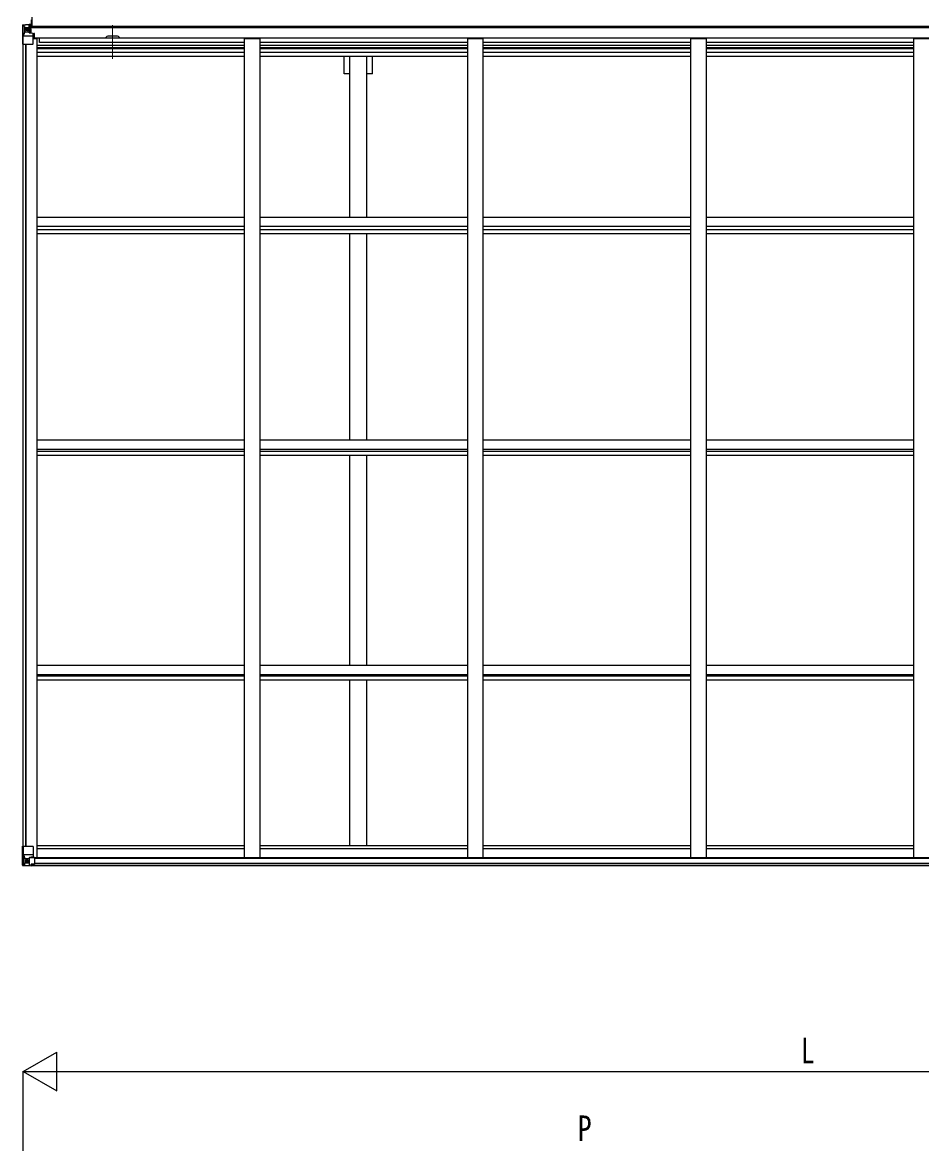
# Model space of a CAD drawing. Units: millimetres, scale not verified. Extents: x -10512 to 10512, y -7425 to 7425.
# Drawn here: x -2030 to 855, y 25 to 3624 of the extents above; entities that cross this region are included whole.
import ezdxf
from ezdxf.enums import TextEntityAlignment as Align

# ---------------------------------------------------------------- set-up
doc = ezdxf.new("R2010")
doc.units = ezdxf.units.MM
doc.header["$LTSCALE"] = 30
doc.layers.add('0-1_OUTLINE', color=9, linetype='Continuous', lineweight=18)
for name, color, linetype in [('0-5_YKK_13', 4, 'Continuous'), ('0-6_YKK_A1', 4, 'Continuous'), ('0-7_YKK_D', 6, 'Continuous')]:
    doc.layers.add(name, color=color, linetype=linetype)
doc.styles.add('ＭＳ ゴシック', font='')
doc.styles.get('ＭＳ ゴシック').set_extended_font_data('MS Gothic')

msp = doc.modelspace()

# ---------------------------------------------------------------- linework, layer by layer
at = {"layer": '0-1_OUTLINE'}
msp.add_line((-1740.77, 3615.79), (-1740.77, 3507.03), dxfattribs=at)
at = {"layer": '0-5_YKK_13'}
for p, q in [((-2030.27, 3615.14), (-2030.27, 3615.1)), ((-2029.33, 3616.14), (-2029.33, 3616.14)), ((-2029.33, 3616.1), (-2029.33, 3616.14)), ((-2020.36, 3616.53), (-2028.28, 3616.06)), ((-2027.42, 3615.09), (-2027.43, 3615.02)), ((-2027.43, 3554.43), (-2027.43, 3615.02)), ((-2023.46, 3611.64), (-2026.19, 3615.31)), ((-2022.6, 3608.14), (-2020.27, 3608.19)), ((-2022.6, 3594.66), (-2022.6, 3608.14)), ((-2008.27, 3617.32), (-2020.27, 3616.54)), ((-2020.27, 3608.19), (-2008.27, 3608.19)), ((-2014.79, 3600.99), (-2014.79, 3600.03)), ((-2009.27, 3608.19), (-2008.27, 3608.19)), ((-2001.77, 3617.83), (-2008.27, 3617.43)), ((-2008.27, 3591.34), (-2008.27, 3617.43)), ((-2008.27, 3616.55), (-2001.77, 3616.95)), ((-2006.77, 3611.73), (-2008.27, 3611.73)), ((-2006.77, 3608.19), (-2008.27, 3608.19)), ((-2001.77, 3616.02), (-2006.77, 3615.93)), ((-2006.27, 3611.37), (-2006.77, 3611.37)), ((-2002.77, 3606.44), (-2006.77, 3606.44)), ((-2006.66, 3610.07), (-2002.77, 3610.07)), ((-2006.27, 3612.39), (-2006.27, 3610.44)), ((-1998.77, 3612.39), (-2006.27, 3612.39)), ((-1998.77, 3612.37), (-2006.27, 3612.37)), ((-2006.27, 3611.37), (-1998.77, 3611.37)), ((-1998.77, 3610.5), (-2006.27, 3610.44)), ((-2006.27, 3610.27), (-2006.27, 3610.44)), ((-2006.27, 3610.44), (-2006.27, 3610.44)), ((-2002.77, 3590.33), (-2002.77, 3610.3)), ((-2001.77, 3616.95), (-2001.77, 3617.83)), ((-2001.77, 3616.43), (-2001.77, 3616.95)), ((-2001.77, 3616.43), (-2001.77, 3616.02)), ((-2001.77, 3616.02), (-2001.77, 3615.2)), ((-2001.27, 3615.59), (-2001.27, 3632.59)), ((-2001.27, 3616.84), (-1998.77, 3616.84)), ((-2001.27, 3616.62), (-1998.77, 3616.62)), ((-2001.27, 3615.59), (-1998.77, 3615.59)), ((-1999.77, 3615.59), (-1999.77, 3632.59)), ((-1999.77, 3613.14), (-1999.77, 3612.39)), ((-1998.77, 3615.59), (-1998.77, 3632.59)), ((-2026.88, 3581.31), (-2022.74, 3593.4)), ((-2026.88, 3581.31), (-2020.27, 3581.1)), ((-2020.27, 3594.63), (-2022.6, 3594.66)), ((-2020.27, 3594.63), (-2008.27, 3594.63)), ((-2020.27, 3594.63), (-2020.27, 3594.63)), ((-2020.27, 3581.1), (-1996.27, 3581.1)), ((-2006.77, 3594.63), (-2008.27, 3594.63)), ((-2007.44, 3591.08), (-1997.09, 3589.42)), ((-2007.44, 3590.44), (-2007.44, 3591.08)), ((-1997.09, 3588.79), (-2007.44, 3590.44)), ((-2002.77, 3598.23), (-2006.77, 3598.23)), ((-1997.09, 3589.42), (-1997.09, 3588.79)), ((-1996.82, 3589.35), (-1992.77, 3589.31)), ((-1996.27, 3555.43), (-1996.27, 3588.53)), ((-1991.77, 3577.43), (-1996.27, 3577.43)), ((-1975.77, 3573.51), (-1996.27, 3573.51)), ((-1991.77, 3589.3), (-1992.77, 3589.31)), ((-1992.77, 3587.58), (-1991.77, 3587.58)), ((-1991.77, 3573.51), (-1991.77, 3589.3)), ((-2027.43, 3554.43), (-1997.27, 3554.43)), ((-2030.27, 979.34), (-1997.27, 979.34)), ((-2030.27, 918.63), (-2030.27, 979.34)), ((-2027.43, 979.34), (-2027.43, 918.75)), ((-1996.27, 978.34), (-1996.27, 945.24)), ((-2026.88, 952.46), (-2020.27, 952.67)), ((-2026.88, 952.46), (-2022.74, 940.37)), ((-2020.27, 939.14), (-2022.6, 939.11)), ((-2022.6, 939.11), (-2022.6, 925.63)), ((-2020.27, 952.67), (-1996.27, 952.67)), ((-2020.27, 939.14), (-2020.27, 939.14)), ((-2008.27, 939.14), (-2020.27, 939.14)), ((-2008.27, 943.12), (-2001.77, 943.12)), ((-2008.27, 943.12), (-2008.27, 916.34)), ((-1997.09, 944.98), (-2007.44, 943.33)), ((-2007.44, 943.33), (-2007.44, 943.12)), ((-2004.75, 943.12), (-1997.09, 944.35)), ((-2001.77, 943.12), (-1992.77, 943.09)), ((-1997.09, 944.35), (-1997.09, 944.98)), ((-1991.77, 942.18), (-1991.77, 922.03)), ((-2029.33, 917.67), (-2029.33, 917.63)), ((-2020.36, 917.24), (-2028.28, 917.71)), ((-2027.42, 918.68), (-2027.43, 918.75)), ((-2023.46, 922.13), (-2026.19, 918.46)), ((-2022.6, 925.63), (-2020.27, 925.58)), ((-2020.27, 925.58), (-2008.27, 925.58)), ((-2008.27, 916.45), (-2020.27, 917.23)), ((-2015.75, 932.78), (-2015.75, 933.74)), ((-2001.77, 915.94), (-2001.77, 921.88)), ((-1992.77, 921.31), (-2001.77, 921.26))]:
    msp.add_line(p, q, dxfattribs=at)
for points in [[(-2030.27, 3615.1), (-2030.27, 3554.43), (-2027.43, 3554.43)], [(-2029.33, 3616.14), (-2020.27, 3616.7), (-2008.27, 3617.43)], [(-2016.71, 3601.95), (-2017.67, 3601.95), (-2017.67, 3602.91), (-2016.71, 3602.91)], [(-2015.75, 3603.87), (-2015.75, 3604.83), (-2014.79, 3604.83), (-2014.79, 3603.87)], [(-2014.79, 3600.03), (-2015.75, 3600.03), (-2015.75, 3600.99)], [(-2013.83, 3602.91), (-2012.87, 3602.91), (-2012.87, 3601.95), (-2013.83, 3601.95)], [(-2001.77, 3616.43), (-2006.77, 3616.43), (-2006.77, 3590.97)], [(-1998.77, 3610.34), (-2006.27, 3610.27), (-2006.27, 3610.27)], [(-1992.77, 3589.31), (-1992.77, 3587.58), (-1996.27, 3587.56)], [(-2029.33, 917.63), (-2020.27, 917.07), (-2001.77, 915.94)], [(-2016.71, 930.86), (-2017.67, 930.86), (-2017.67, 931.82), (-2016.71, 931.82)], [(-2015.75, 933.74), (-2014.79, 933.74), (-2014.79, 932.78)], [(-2014.79, 929.9), (-2014.79, 928.94), (-2015.75, 928.94), (-2015.75, 929.9)], [(-2013.83, 931.82), (-2012.87, 931.82), (-2012.87, 930.86), (-2013.83, 930.86)], [(-1991.77, 922.03), (-1991.78, 921.92), (-2001.77, 921.88)]]:
    msp.add_lwpolyline(points, dxfattribs=at)
for centre in [(-2015.27, 3602.43), (-2015.27, 931.34)]:
    msp.add_circle(centre, 5.3, dxfattribs=at)
for centre, radius, start, end in [((-2029.27, 3615.15), 1, 93.50017, 180.00079), ((-2029.27, 3615.14), 0.999, 93.4424, 179.95083), ((-2029.27, 3615.1), 0.999, 93.4424, 179.95083), ((-2028.12, 3628.75), 12.7, 269.24466, 275.10311), ((-2026.14, 3615.14), 1.28, 131.17831, 182.45895), ((-2016.71, 3603.87), 0.96, 270, 0), ((-2016.71, 3600.99), 0.96, 0, 90), ((-2013.83, 3603.87), 0.96, 180, 270), ((-2013.83, 3600.99), 0.96, 90, 180), ((-2006.27, 3612.89), 0.5, 179.99802, 269.99691), ((-2006.27, 3612.87), 0.5, 180.00109, 270.00109), ((-2006.27, 3609.94), 0.5, 90.52895, 180.04464), ((-2006.26, 3609.76), 0.513, 91.88028, 181.04707), ((-2007.33, 3592.01), 0.937, 182.32209, 263.26766), ((-2007.33, 3591.37), 0.937, 182.32209, 263.26766), ((-1997.2, 3588.49), 0.937, 2.32209, 83.26766), ((-1997.2, 3587.86), 0.937, 2.32209, 83.26766), ((-1997.27, 3555.43), 1, 270, 0), ((-1997.27, 978.34), 1, 0, 90), ((-2007.33, 942.4), 0.937, 96.73234, 129.06602), ((-1997.2, 945.91), 0.937, 276.73234, 357.67791), ((-1997.2, 945.28), 0.937, 276.73234, 357.67791), ((-2029.27, 918.67), 0.999, 180.04917, 266.5576), ((-2029.27, 918.63), 0.999, 180.04917, 266.5576), ((-2029.27, 918.62), 1, 179.99921, 266.49983), ((-2028.12, 905.02), 12.7, 84.89689, 90.75534), ((-2026.14, 918.63), 1.28, 177.54105, 228.82169), ((-2016.71, 932.78), 0.96, 270, 0), ((-2016.71, 929.9), 0.96, 0, 90), ((-2013.83, 932.78), 0.96, 180, 270), ((-2013.83, 929.9), 0.96, 90, 180)]:
    msp.add_arc(centre, radius, start, end, dxfattribs=at)
for centre, major_axis, ratio, start_param, end_param in [((-1828.33, 3628.46), (201, 12.36), 0.060933, 3.1373463, 3.1378449), ((-2027.33, 3616.22), (2, 0.12), 0.060933, 3.1378449, 4.2119296), ((-2027.14, 3613.13), (-0.02, 3), 0.466854, 5.5234897, 6.1575023), ((-2025.47, 3608.05), (0.03, 5), 0.573921, 4.7320603, 5.5159136), ((-2102.02, 3608.19), (81.75, 0), 0.061163, 0, 0.0007725), ((-2026.16, 3583.66), (0.85, 2.32), 0.403757, 2.3087461, 3.2744049), ((-2024.01, 3594.68), (0, 3), 0.468246, 4.2703918, 4.7058971), ((-2026.16, 950.11), (0.85, -2.32), 0.403757, 3.0087805, 3.9744392), ((-2024.01, 939.09), (0, -3), 0.468246, 1.5772882, 2.0127935), ((-1992.77, 942.18), (1, -0.021), 0.906239, 0.0187047, 1.589501), ((-2027.33, 917.55), (2, -0.12), 0.060933, 2.0712557, 3.1453404), ((-1828.33, 905.31), (201, -12.36), 0.060933, 3.1453404, 3.145839), ((-2027.14, 920.64), (-0.02, -3), 0.466854, 0.125683, 0.7596956), ((-2025.47, 925.72), (0.03, -5), 0.573921, 0.7672717, 1.551125), ((-2102.02, 925.58), (81.75, 0), 0.061163, 6.2824128, 6.2831853), ((-1992.77, 922.02), (1, 0.012), 0.707053, 4.7036637, 6.124411)]:
    msp.add_ellipse(centre, major_axis=major_axis, ratio=ratio, start_param=start_param, end_param=end_param, dxfattribs=at)
at = {"layer": '0-6_YKK_A1'}
for p, q in [((-1998.77, 3606.59), (-1998.77, 3641.59)), ((-1998.77, 3615.2), (-2005.77, 3615.2)), ((-2005.77, 3615.2), (-2005.77, 3613.14)), ((-1998.77, 3613.14), (-2005.77, 3613.14)), ((2994.23, 3611.33), (-1998.77, 3611.33)), ((2994.23, 3606.59), (-1998.77, 3606.59)), ((-1996.27, 3572.91), (-1983.27, 3572.91)), ((-1983.27, 942.99), (-1983.27, 3572.91)), ((-1975.77, 3559.86), (-1975.77, 3574.94)), ((-1975.77, 3574.94), (2971.23, 3574.94)), ((-1728.27, 3580.47), (-1753.27, 3580.47)), ((-1317.27, 3572.91), (-1267.27, 3572.91)), ((-1317.27, 942.99), (-1317.27, 3572.91)), ((-1267.27, 942.99), (-1267.27, 3572.91)), ((-601.27, 3572.91), (-551.27, 3572.91)), ((-601.27, 942.99), (-601.27, 3572.91)), ((-551.27, 942.99), (-551.27, 3572.91)), ((114.73, 3572.91), (164.73, 3572.91)), ((114.73, 942.99), (114.73, 3572.91)), ((164.73, 942.99), (164.73, 3572.91)), ((830.73, 3572.91), (880.73, 3572.91)), ((830.73, 942.99), (830.73, 3572.91)), ((-2028.27, 979.34), (-2028.27, 3554.43)), ((-2019.27, 979.34), (-2019.27, 3554.43)), ((-2018.57, 979.34), (-2018.57, 3554.43)), ((-1317.27, 3550.5), (-1983.27, 3550.5)), ((-1983.27, 3543.43), (-1317.27, 3543.43)), ((-1317.27, 3539.64), (-1983.27, 3539.64)), ((-1317.27, 3528.3), (-1983.27, 3528.3)), ((-1317.27, 3559.86), (-1975.77, 3559.86)), ((-601.27, 3559.86), (-1267.27, 3559.86)), ((-601.27, 3550.5), (-1267.27, 3550.5)), ((-1267.27, 3543.43), (-601.27, 3543.43)), ((-601.27, 3539.64), (-1267.27, 3539.64)), ((-601.27, 3528.3), (-1267.27, 3528.3)), ((114.73, 3559.86), (-551.27, 3559.86)), ((114.73, 3550.5), (-551.27, 3550.5)), ((-551.27, 3543.43), (114.73, 3543.43)), ((114.73, 3539.64), (-551.27, 3539.64)), ((114.73, 3528.3), (-551.27, 3528.3)), ((830.73, 3559.86), (164.73, 3559.86)), ((830.73, 3550.5), (164.73, 3550.5)), ((164.73, 3543.43), (830.73, 3543.43)), ((830.73, 3539.64), (164.73, 3539.64)), ((830.73, 3528.3), (164.73, 3528.3)), ((-1317.27, 3515.47), (-1983.27, 3515.47)), ((-601.27, 3515.47), (-1267.27, 3515.47)), ((-979.77, 2997.9), (-979.77, 3515.47)), ((-924.77, 2997.9), (-924.77, 3515.47)), ((-907.07, 3459.2), (-907.07, 3515.47)), ((114.73, 3515.47), (-551.27, 3515.47)), ((830.73, 3515.47), (164.73, 3515.47)), ((-907.07, 3459.2), (-924.77, 3459.2)), ((-1317.27, 2997.9), (-1983.27, 2997.9)), ((-601.27, 2997.9), (-1267.27, 2997.9)), ((114.73, 2997.9), (-551.27, 2997.9)), ((830.73, 2997.9), (164.73, 2997.9)), ((-1317.27, 2968.94), (-1983.27, 2968.94)), ((-1317.27, 2958.78), (-1983.27, 2958.78)), ((-601.27, 2968.94), (-1267.27, 2968.94)), ((-601.27, 2958.78), (-1267.27, 2958.78)), ((114.73, 2968.94), (-551.27, 2968.94)), ((114.73, 2958.78), (-551.27, 2958.78)), ((830.73, 2968.94), (164.73, 2968.94)), ((830.73, 2958.78), (164.73, 2958.78)), ((-1317.27, 2945.95), (-1983.27, 2945.95)), ((-601.27, 2945.95), (-1267.27, 2945.95)), ((-979.77, 2283.12), (-979.77, 2945.95)), ((-924.77, 2283.12), (-924.77, 2945.95)), ((114.73, 2945.95), (-551.27, 2945.95)), ((830.73, 2945.95), (164.73, 2945.95)), ((-1317.27, 2283.12), (-1983.27, 2283.12)), ((-601.27, 2283.12), (-1267.27, 2283.12)), ((114.73, 2283.12), (-551.27, 2283.12)), ((830.73, 2283.12), (164.73, 2283.12)), ((-1317.27, 2253.68), (-1983.27, 2253.68)), ((-1317.27, 2246.53), (-1983.27, 2246.53)), ((-1317.27, 2233.58), (-1983.27, 2233.58)), ((-601.27, 2253.68), (-1267.27, 2253.68)), ((-601.27, 2246.53), (-1267.27, 2246.53)), ((-601.27, 2233.58), (-1267.27, 2233.58)), ((-979.77, 1559.21), (-979.77, 2233.58)), ((-924.77, 1559.21), (-924.77, 2233.58)), ((114.73, 2253.68), (-551.27, 2253.68)), ((114.73, 2246.53), (-551.27, 2246.53)), ((114.73, 2233.58), (-551.27, 2233.58)), ((830.73, 2253.68), (164.73, 2253.68)), ((830.73, 2246.53), (164.73, 2246.53)), ((830.73, 2233.58), (164.73, 2233.58)), ((-1317.27, 1559.21), (-1983.27, 1559.21)), ((-601.27, 1559.21), (-1267.27, 1559.21)), ((-730.27, 1558.21), (-730.27, 1560.39)), ((114.73, 1559.21), (-551.27, 1559.21)), ((830.73, 1559.21), (164.73, 1559.21)), ((-1317.27, 1529.45), (-1983.27, 1529.45)), ((-1317.27, 1525.16), (-1983.27, 1525.16)), ((-1317.27, 1512.14), (-1983.27, 1512.14)), ((-601.27, 1529.45), (-1267.27, 1529.45)), ((-601.27, 1525.16), (-1267.27, 1525.16)), ((-601.27, 1512.14), (-1267.27, 1512.14)), ((-979.77, 980.22), (-979.77, 1512.14)), ((-924.77, 980.22), (-924.77, 1512.14)), ((-769.23, 1512.89), (-769.23, 1511.7)), ((114.73, 1529.45), (-551.27, 1529.45)), ((114.73, 1525.16), (-551.27, 1525.16)), ((114.73, 1512.14), (-551.27, 1512.14)), ((830.73, 1529.45), (164.73, 1529.45)), ((830.73, 1525.16), (164.73, 1525.16)), ((830.73, 1512.14), (164.73, 1512.14)), ((-1317.58, 980.22), (-1983.58, 980.22)), ((-601.58, 980.22), (-1267.58, 980.22)), ((114.42, 980.22), (-551.58, 980.22)), ((830.42, 980.22), (164.42, 980.22)), ((-1992.31, 942.99), (2987.77, 942.99)), ((-1991.77, 940.63), (2987.23, 940.63)), ((-1317.85, 971.1), (-1983.85, 971.1)), ((-601.85, 971.1), (-1267.85, 971.1)), ((114.15, 971.1), (-551.85, 971.1)), ((830.15, 971.1), (164.15, 971.1)), ((-2001.77, 918.49), (2997.23, 918.49)), ((-2001.77, 917.54), (2997.23, 917.54)), ((-1991.77, 924.98), (2987.23, 924.98))]:
    msp.add_line(p, q, dxfattribs=at)
msp.add_lwpolyline([(-979.77, 3459.2), (-997.47, 3459.2), (-997.47, 3515.47)], dxfattribs=at)
for centre, start, end in [((-1753.27, 3567.97), 90, 146.12826), ((-1728.27, 3567.97), 33.87174, 90)]:
    msp.add_arc(centre, 12.5, start, end, dxfattribs=at)
at = {"layer": '0-7_YKK_D'}
for p, q in [((-2028.27, 256.21), (-1920.02, 318.71)), ((-1920.02, 193.71), (-1920.02, 318.71)), ((-2028.27, -189.34), (-2028.27, 257.21)), ((-2028.27, 256.21), (-1920.02, 193.71)), ((-2028.27, 256.21), (-1811.76, 256.21)), ((-1903.27, 256.21), (2898.73, 256.21))]:
    msp.add_line(p, q, dxfattribs=at)

# ---------------------------------------------------------------- texts
at = {"layer": '0-7_YKK_D', "style": 'ＭＳ ゴシック', "width": 0.8}
for s, p in [('L', (467.73, 257.21)), ('P', (-248.27, 7.87))]:
    msp.add_text(s, height=82.48, dxfattribs=at).set_placement(p, align=Align.BOTTOM_LEFT)

doc.saveas('drawing.dxf')
